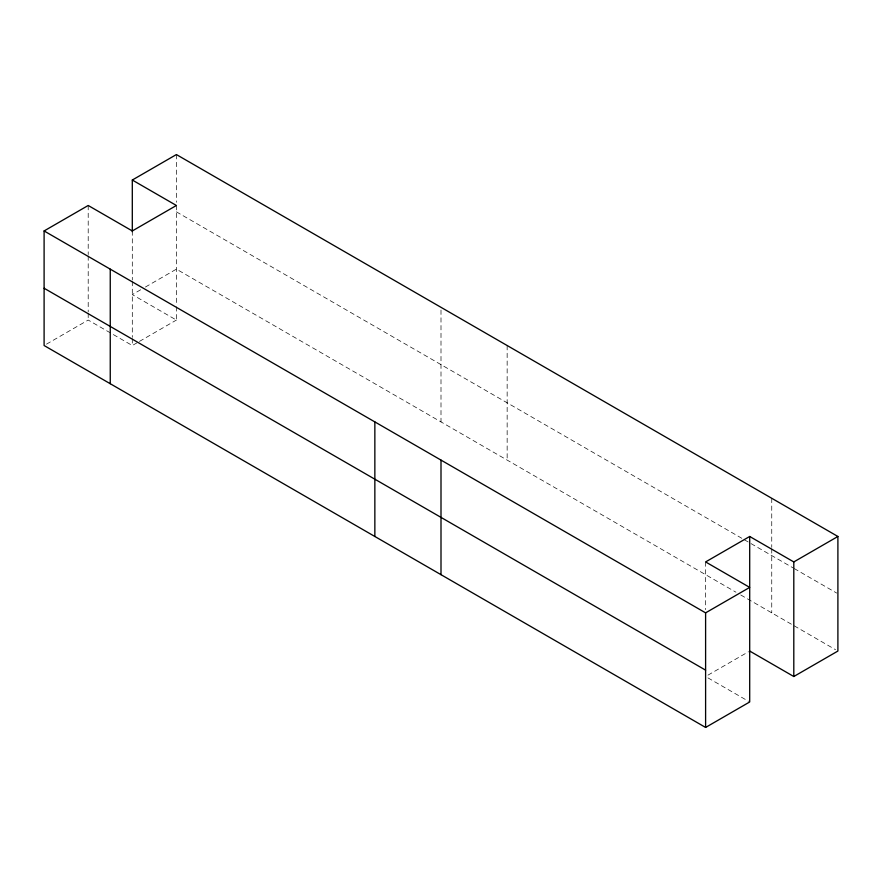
<?xml version="1.0" encoding="UTF-8"?>
<svg xmlns="http://www.w3.org/2000/svg" width="882" height="882" viewBox="0 0 882 882"><rect width="100%" height="100%" fill="white"/><g stroke="black" fill="none" stroke-linecap="round" stroke-linejoin="round"><path stroke-width="0.66" stroke-dasharray="4.41 3.31" d="M46.481 344.145L88.2 320.067L132.3 345.524L138.265 342.084M140.646 289.781L132.3 294.599L176.4 320.067L176.4 306.418M145.409 287.036L176.4 269.142L735.996 592.219M139.455 341.389L176.4 320.067M707.981 675.138L748.509 651.743M176.4 211.856L743.14 539.056M744.342 539.751L793.017 567.854M794.197 568.537L836.72 593.079M740.759 594.975L793.017 625.14M794.197 625.823L835.541 649.692M707.981 677.894L748.509 701.289M771.75 498.286L771.75 547.391M771.75 548.758L771.75 612.858M705.6 561.933L705.6 609.683M507.15 345.524L507.15 460.095M441 310.056L441 421.905M176.4 154.559L176.4 202.309M176.4 205.484L176.4 305.062M132.3 230.952L132.3 280.046M132.3 281.413L132.3 337.343M132.3 338.699L132.3 345.524M88.2 205.484L88.2 254.589M88.2 255.956L88.2 311.875M88.2 313.242L88.2 320.067"/><path stroke-width="1.32" d="M749.7 651.048L793.8 676.516L837.9 651.048L837.9 536.476L793.8 561.933L749.7 536.476L749.7 701.973L705.6 727.441L44.1 345.524L44.1 230.952L88.2 205.484L132.3 230.952L176.4 205.484L132.3 180.027L132.3 231.856M132.3 180.027L176.4 154.559L837.9 536.476M749.7 536.476L705.6 561.933L749.7 587.401L705.6 612.858L44.1 230.952M44.1 288.238L705.6 670.144M793.8 561.933L793.8 676.516M705.6 612.858L705.6 727.441M441 460.095L441 574.667M374.85 421.905L374.85 536.476M110.25 269.142L110.25 383.714"/></g></svg>
